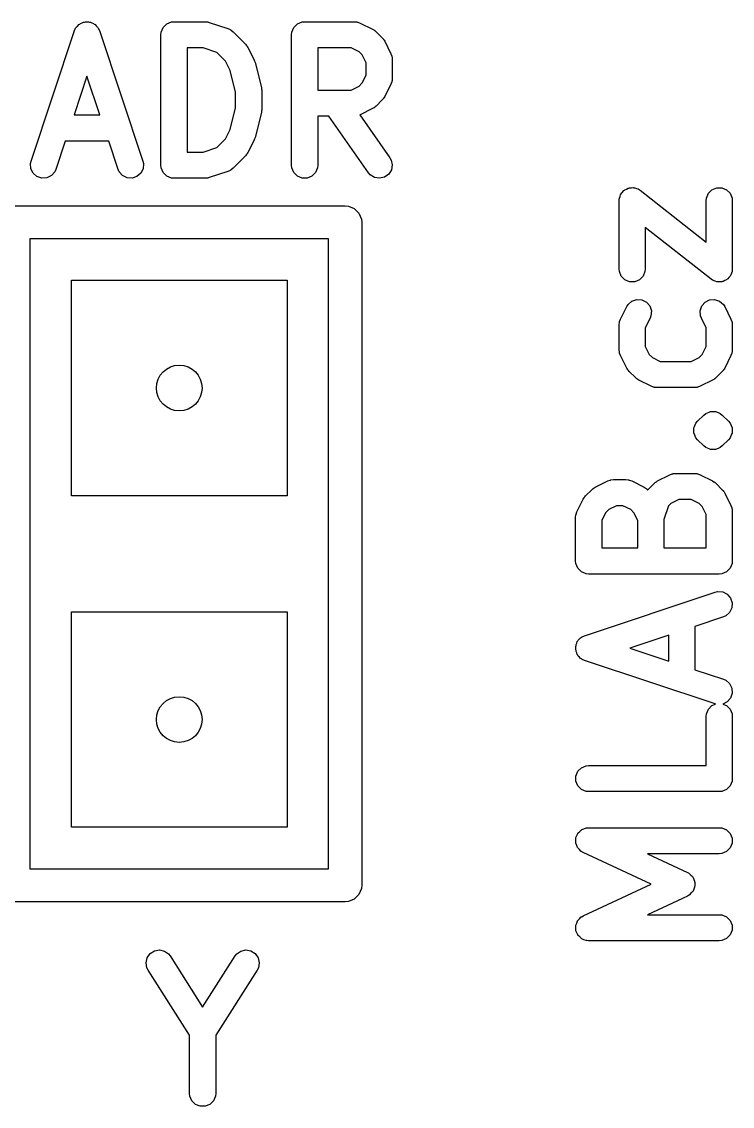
# Model space of a CAD drawing. Extents: x -4.27 to -3.21, y 5.41 to 6.94.
# Drawn here: x -3.8275 to -3.6133, y 5.4133 to 5.7405 of the extents above; entities that cross this region are included whole.
import ezdxf

# ---------------------------------------------------------------- set-up
doc = ezdxf.new("R2010")
doc.units = 0
doc.header["$MEASUREMENT"] = 0
doc.layers.add('BLACK', color=7, linetype='CONTINUOUS')

msp = doc.modelspace()

# ---------------------------------------------------------------- linework, layer by layer
at = {"layer": 'BLACK', "linetype": 'CONTINUOUS'}
for p, q in [((-3.81124, 5.73852), (-3.81105, 5.73873)), ((-3.81105, 5.73873), (-3.81093, 5.73898)), ((-3.81093, 5.73898), (-3.81055, 5.7393)), ((-3.81055, 5.7393), (-3.81023, 5.73968)), ((-3.81023, 5.73968), (-3.80998, 5.7398)), ((-3.80998, 5.7398), (-3.80977, 5.73999)), ((-3.80977, 5.73999), (-3.8093, 5.74014)), ((-3.8093, 5.74014), (-3.80886, 5.74036)), ((-3.80886, 5.74036), (-3.80858, 5.74038)), ((-3.80858, 5.74038), (-3.80831, 5.74047)), ((-3.80831, 5.74047), (-3.80782, 5.74044)), ((-3.80782, 5.74044), (-3.80732, 5.74047)), ((-3.80732, 5.74047), (-3.80706, 5.74038)), ((-3.80706, 5.74038), (-3.80678, 5.74036)), ((-3.80678, 5.74036), (-3.80633, 5.74014)), ((-3.80633, 5.74014), (-3.80587, 5.73999)), ((-3.80587, 5.73999), (-3.80565, 5.7398)), ((-3.80565, 5.7398), (-3.8054, 5.73968)), ((-3.8054, 5.73968), (-3.80508, 5.7393)), ((-3.80508, 5.7393), (-3.80471, 5.73898)), ((-3.80471, 5.73898), (-3.80458, 5.73873)), ((-3.80458, 5.73873), (-3.8044, 5.73852)), ((-3.78543, 5.73733), (-3.78484, 5.73875)), ((-3.78484, 5.73875), (-3.78376, 5.73984)), ((-3.78376, 5.73984), (-3.78234, 5.74043)), ((-3.78234, 5.74043), (-3.78157, 5.7405)), ((-3.78157, 5.7405), (-3.7722, 5.7405)), ((-3.7722, 5.7405), (-3.77181, 5.74046)), ((-3.77181, 5.74046), (-3.7717, 5.74047)), ((-3.7717, 5.74047), (-3.77157, 5.74044)), ((-3.77157, 5.74044), (-3.77143, 5.74043)), ((-3.77143, 5.74043), (-3.77133, 5.74039)), ((-3.77133, 5.74039), (-3.77095, 5.7403)), ((-3.77095, 5.7403), (-3.76533, 5.73843)), ((-3.74606, 5.73733), (-3.74547, 5.73875)), ((-3.74547, 5.73875), (-3.74439, 5.73984)), ((-3.74439, 5.73984), (-3.74297, 5.74043)), ((-3.74297, 5.74043), (-3.7422, 5.7405)), ((-3.7422, 5.7405), (-3.7272, 5.7405)), ((-3.7272, 5.7405), (-3.72643, 5.74043)), ((-3.72643, 5.74043), (-3.7263, 5.74037)), ((-3.7263, 5.74037), (-3.72616, 5.74036)), ((-3.72616, 5.74036), (-3.72544, 5.74009)), ((-3.72544, 5.74009), (-3.72169, 5.73821)), ((-3.82467, 5.69844), (-3.81155, 5.73781)), ((-3.81155, 5.73781), (-3.81124, 5.73852)), ((-3.8044, 5.73852), (-3.80408, 5.73781)), ((-3.80408, 5.73781), (-3.79096, 5.69844)), ((-3.78551, 5.73657), (-3.78543, 5.73733)), ((-3.78551, 5.6972), (-3.78551, 5.73657)), ((-3.76533, 5.73843), (-3.76462, 5.73811)), ((-3.76462, 5.73811), (-3.76451, 5.73802)), ((-3.76451, 5.73802), (-3.76438, 5.73796)), ((-3.76438, 5.73796), (-3.76379, 5.73748)), ((-3.76379, 5.73748), (-3.76004, 5.73373)), ((-3.74614, 5.73657), (-3.74606, 5.73733)), ((-3.74614, 5.6972), (-3.74614, 5.73657)), ((-3.72169, 5.73821), (-3.72136, 5.738)), ((-3.72136, 5.738), (-3.72126, 5.73796)), ((-3.72126, 5.73796), (-3.72116, 5.73788)), ((-3.72116, 5.73788), (-3.72104, 5.7378)), ((-3.72104, 5.7378), (-3.72097, 5.73772)), ((-3.72097, 5.73772), (-3.72067, 5.73748)), ((-3.72067, 5.73748), (-3.71879, 5.7356)), ((-3.71879, 5.7356), (-3.71855, 5.7353)), ((-3.71855, 5.7353), (-3.71847, 5.73523)), ((-3.77283, 5.73263), (-3.77763, 5.73263)), ((-3.77763, 5.73263), (-3.77763, 5.70113)), ((-3.7687, 5.73125), (-3.77283, 5.73263)), ((-3.76004, 5.73373), (-3.75979, 5.73342)), ((-3.75979, 5.73342), (-3.75971, 5.73336)), ((-3.75971, 5.73336), (-3.75964, 5.73324)), ((-3.75964, 5.73324), (-3.75955, 5.73313)), ((-3.75955, 5.73313), (-3.75951, 5.73303)), ((-3.75951, 5.73303), (-3.7593, 5.7327)), ((-3.7593, 5.7327), (-3.75743, 5.72895)), ((-3.72813, 5.73263), (-3.73826, 5.73263)), ((-3.73826, 5.73263), (-3.73826, 5.71988)), ((-3.72578, 5.73146), (-3.72813, 5.73263)), ((-3.71847, 5.73523), (-3.71839, 5.73511)), ((-3.71839, 5.73511), (-3.7183, 5.735)), ((-3.7183, 5.735), (-3.71826, 5.73491)), ((-3.71826, 5.73491), (-3.71806, 5.73458)), ((-3.71806, 5.73458), (-3.71618, 5.73083)), ((-3.76606, 5.72861), (-3.7687, 5.73125)), ((-3.75743, 5.72895), (-3.7574, 5.7289)), ((-3.7574, 5.7289), (-3.75739, 5.72887)), ((-3.75739, 5.72887), (-3.75727, 5.72855)), ((-3.72481, 5.73048), (-3.72578, 5.73146)), ((-3.72364, 5.72814), (-3.72481, 5.73048)), ((-3.71618, 5.73083), (-3.7159, 5.73011)), ((-3.7159, 5.73011), (-3.71589, 5.72997)), ((-3.71589, 5.72997), (-3.71584, 5.72984)), ((-3.71584, 5.72984), (-3.71576, 5.72907)), ((-3.71576, 5.72907), (-3.71576, 5.72344)), ((-3.76466, 5.72582), (-3.76606, 5.72861)), ((-3.76301, 5.71921), (-3.76466, 5.72582)), ((-3.75727, 5.72855), (-3.75715, 5.72823)), ((-3.75715, 5.72823), (-3.75715, 5.7282)), ((-3.75715, 5.7282), (-3.75713, 5.72815)), ((-3.75713, 5.72815), (-3.75525, 5.72065)), ((-3.72364, 5.72437), (-3.72364, 5.72814)), ((-3.80782, 5.72412), (-3.81173, 5.71238)), ((-3.8039, 5.71238), (-3.80782, 5.72412)), ((-3.72481, 5.72203), (-3.72364, 5.72437)), ((-3.7159, 5.7224), (-3.71618, 5.72168)), ((-3.71589, 5.72254), (-3.7159, 5.7224)), ((-3.71584, 5.72267), (-3.71589, 5.72254)), ((-3.71576, 5.72344), (-3.71584, 5.72267)), ((-3.76301, 5.71455), (-3.76301, 5.71921)), ((-3.75525, 5.72065), (-3.75523, 5.72051)), ((-3.75523, 5.72051), (-3.75521, 5.72046)), ((-3.75521, 5.72046), (-3.75518, 5.72017)), ((-3.75518, 5.72017), (-3.75514, 5.71988)), ((-3.75514, 5.71988), (-3.75515, 5.71983)), ((-3.75515, 5.71983), (-3.75514, 5.71969)), ((-3.75514, 5.71969), (-3.75514, 5.71407)), ((-3.73826, 5.71988), (-3.72813, 5.71988)), ((-3.72813, 5.71988), (-3.72578, 5.72105)), ((-3.72578, 5.72105), (-3.72481, 5.72203)), ((-3.71618, 5.72168), (-3.71806, 5.71793)), ((-3.71879, 5.71691), (-3.72067, 5.71503)), ((-3.71855, 5.71721), (-3.71879, 5.71691)), ((-3.71847, 5.71728), (-3.71855, 5.71721)), ((-3.71839, 5.7174), (-3.71847, 5.71728)), ((-3.7183, 5.71751), (-3.71839, 5.7174)), ((-3.71826, 5.7176), (-3.7183, 5.71751)), ((-3.71806, 5.71793), (-3.71826, 5.7176)), ((-3.81173, 5.71238), (-3.8039, 5.71238)), ((-3.76466, 5.70794), (-3.76301, 5.71455)), ((-3.75525, 5.71311), (-3.75713, 5.70562)), ((-3.75523, 5.71325), (-3.75525, 5.71311)), ((-3.75521, 5.7133), (-3.75523, 5.71325)), ((-3.75518, 5.71359), (-3.75521, 5.7133)), ((-3.75514, 5.71388), (-3.75518, 5.71359)), ((-3.75514, 5.71407), (-3.75515, 5.71394)), ((-3.75515, 5.71394), (-3.75514, 5.71388)), ((-3.72544, 5.71242), (-3.72553, 5.71239)), ((-3.72553, 5.71239), (-3.71648, 5.69945)), ((-3.72169, 5.7143), (-3.72544, 5.71242)), ((-3.72136, 5.71451), (-3.72169, 5.7143)), ((-3.72126, 5.71455), (-3.72136, 5.71451)), ((-3.72116, 5.71463), (-3.72126, 5.71455)), ((-3.72104, 5.71471), (-3.72116, 5.71463)), ((-3.72097, 5.71479), (-3.72104, 5.71471)), ((-3.72067, 5.71503), (-3.72097, 5.71479)), ((-3.73488, 5.71201), (-3.73826, 5.71201)), ((-3.73826, 5.71201), (-3.73826, 5.6972)), ((-3.72293, 5.69494), (-3.73488, 5.71201)), ((-3.76606, 5.70515), (-3.76466, 5.70794)), ((-3.81435, 5.70451), (-3.8172, 5.69595)), ((-3.80128, 5.70451), (-3.81435, 5.70451)), ((-3.79843, 5.69595), (-3.80128, 5.70451)), ((-3.7687, 5.70251), (-3.76606, 5.70515)), ((-3.75743, 5.70481), (-3.7593, 5.70106)), ((-3.7574, 5.70487), (-3.75743, 5.70481)), ((-3.75739, 5.70489), (-3.7574, 5.70487)), ((-3.75727, 5.70521), (-3.75739, 5.70489)), ((-3.75715, 5.70553), (-3.75727, 5.70521)), ((-3.75713, 5.70562), (-3.75715, 5.70556)), ((-3.75715, 5.70556), (-3.75715, 5.70553)), ((-3.77763, 5.70113), (-3.77283, 5.70113)), ((-3.77283, 5.70113), (-3.7687, 5.70251)), ((-3.76004, 5.70004), (-3.76379, 5.69629)), ((-3.75979, 5.70034), (-3.76004, 5.70004)), ((-3.75971, 5.70041), (-3.75979, 5.70034)), ((-3.75964, 5.70053), (-3.75971, 5.70041)), ((-3.75955, 5.70063), (-3.75964, 5.70053)), ((-3.75951, 5.70073), (-3.75955, 5.70063)), ((-3.7593, 5.70106), (-3.75951, 5.70073)), ((-3.71648, 5.69945), (-3.7161, 5.69878)), ((-3.82485, 5.69769), (-3.82467, 5.69844)), ((-3.82474, 5.69616), (-3.82485, 5.69769)), ((-3.82405, 5.69478), (-3.82474, 5.69616)), ((-3.7909, 5.69616), (-3.79158, 5.69478)), ((-3.79096, 5.69844), (-3.79079, 5.69769)), ((-3.79079, 5.69769), (-3.7909, 5.69616)), ((-3.78543, 5.69643), (-3.78551, 5.6972)), ((-3.78484, 5.69501), (-3.78543, 5.69643)), ((-3.76379, 5.69629), (-3.76438, 5.6958)), ((-3.74606, 5.69643), (-3.74614, 5.6972)), ((-3.74547, 5.69501), (-3.74606, 5.69643)), ((-3.73834, 5.69643), (-3.73893, 5.69501)), ((-3.73826, 5.6972), (-3.73834, 5.69643)), ((-3.7161, 5.69878), (-3.71577, 5.69728)), ((-3.71577, 5.69728), (-3.71603, 5.69577)), ((-3.82289, 5.69378), (-3.82405, 5.69478)), ((-3.82143, 5.69329), (-3.82289, 5.69378)), ((-3.8199, 5.6934), (-3.82143, 5.69329)), ((-3.81853, 5.69409), (-3.8199, 5.6934)), ((-3.81752, 5.69525), (-3.81853, 5.69409)), ((-3.8172, 5.69595), (-3.81752, 5.69525)), ((-3.79811, 5.69525), (-3.79843, 5.69595)), ((-3.79711, 5.69409), (-3.79811, 5.69525)), ((-3.79573, 5.6934), (-3.79711, 5.69409)), ((-3.7942, 5.69329), (-3.79573, 5.6934)), ((-3.79274, 5.69378), (-3.7942, 5.69329)), ((-3.79158, 5.69478), (-3.79274, 5.69378)), ((-3.78376, 5.69392), (-3.78484, 5.69501)), ((-3.78234, 5.69333), (-3.78376, 5.69392)), ((-3.78157, 5.69326), (-3.78234, 5.69333)), ((-3.7722, 5.69326), (-3.78157, 5.69326)), ((-3.77181, 5.6933), (-3.7722, 5.69326)), ((-3.7717, 5.69329), (-3.77181, 5.6933)), ((-3.77157, 5.69332), (-3.7717, 5.69329)), ((-3.77143, 5.69333), (-3.77157, 5.69332)), ((-3.77133, 5.69337), (-3.77143, 5.69333)), ((-3.77095, 5.69346), (-3.77133, 5.69337)), ((-3.76533, 5.69534), (-3.77095, 5.69346)), ((-3.76462, 5.69565), (-3.76533, 5.69534)), ((-3.76451, 5.69574), (-3.76462, 5.69565)), ((-3.76438, 5.6958), (-3.76451, 5.69574)), ((-3.74439, 5.69392), (-3.74547, 5.69501)), ((-3.74297, 5.69333), (-3.74439, 5.69392)), ((-3.74143, 5.69333), (-3.74297, 5.69333)), ((-3.74001, 5.69392), (-3.74143, 5.69333)), ((-3.73893, 5.69501), (-3.74001, 5.69392)), ((-3.72242, 5.69435), (-3.72293, 5.69494)), ((-3.72113, 5.69353), (-3.72242, 5.69435)), ((-3.71962, 5.69326), (-3.72113, 5.69353)), ((-3.71812, 5.69359), (-3.71962, 5.69326)), ((-3.71686, 5.69447), (-3.71812, 5.69359)), ((-3.71603, 5.69577), (-3.71686, 5.69447)), ((-3.64634, 5.68912), (-3.646, 5.68954)), ((-3.646, 5.68954), (-3.6458, 5.68965)), ((-3.6458, 5.68965), (-3.64563, 5.68982)), ((-3.64563, 5.68982), (-3.64513, 5.69003)), ((-3.64513, 5.69003), (-3.64467, 5.69029)), ((-3.64467, 5.69029), (-3.64443, 5.69032)), ((-3.64443, 5.69032), (-3.64421, 5.69041)), ((-3.64421, 5.69041), (-3.64367, 5.69041)), ((-3.64367, 5.69041), (-3.64314, 5.69047)), ((-3.64314, 5.69047), (-3.64291, 5.69041)), ((-3.64291, 5.69041), (-3.64267, 5.69041)), ((-3.64267, 5.69041), (-3.64218, 5.6902)), ((-3.64218, 5.6902), (-3.64166, 5.69006)), ((-3.64166, 5.69006), (-3.64135, 5.68986)), ((-3.64135, 5.68986), (-3.64126, 5.68982)), ((-3.64126, 5.68982), (-3.6412, 5.68976)), ((-3.6412, 5.68976), (-3.64101, 5.68964)), ((-3.64101, 5.68964), (-3.62113, 5.67403)), ((-3.62047, 5.68874), (-3.61938, 5.68982)), ((-3.61938, 5.68982), (-3.61796, 5.69041)), ((-3.61796, 5.69041), (-3.61643, 5.69041)), ((-3.61643, 5.69041), (-3.61501, 5.68982)), ((-3.61501, 5.68982), (-3.61392, 5.68874)), ((-3.64738, 5.68655), (-3.64736, 5.68677)), ((-3.64738, 5.66593), (-3.64738, 5.68655)), ((-3.64737, 5.68685), (-3.64734, 5.68695)), ((-3.64736, 5.68677), (-3.64737, 5.68685)), ((-3.64734, 5.68695), (-3.6473, 5.68732)), ((-3.6473, 5.68732), (-3.6471, 5.68781)), ((-3.6471, 5.68781), (-3.64695, 5.68833)), ((-3.64695, 5.68833), (-3.64681, 5.68852)), ((-3.64681, 5.68852), (-3.64672, 5.68874)), ((-3.64672, 5.68874), (-3.64634, 5.68912)), ((-3.62113, 5.68655), (-3.62106, 5.68732)), ((-3.62113, 5.67403), (-3.62113, 5.68655)), ((-3.62106, 5.68732), (-3.62047, 5.68874)), ((-3.61392, 5.68874), (-3.61333, 5.68732)), ((-3.61333, 5.68732), (-3.61326, 5.68655)), ((-3.61326, 5.68655), (-3.61326, 5.66593)), ((-3.83, 5.685), (-3.73, 5.685)), ((-3.73, 5.685), (-3.72902, 5.6849)), ((-3.72902, 5.6849), (-3.72722, 5.68416)), ((-3.72722, 5.68416), (-3.72584, 5.68278)), ((-3.72584, 5.68278), (-3.7251, 5.68098)), ((-3.7251, 5.68098), (-3.725, 5.68)), ((-3.725, 5.68), (-3.725, 5.58)), ((-3.61963, 5.66283), (-3.63951, 5.67845)), ((-3.63951, 5.67845), (-3.63951, 5.66593)), ((-3.825, 5.675), (-3.825, 5.58)), ((-3.735, 5.675), (-3.825, 5.675)), ((-3.735, 5.58), (-3.735, 5.675)), ((-3.6473, 5.66516), (-3.64738, 5.66593)), ((-3.64672, 5.66374), (-3.6473, 5.66516)), ((-3.64563, 5.66265), (-3.64672, 5.66374)), ((-3.64017, 5.66374), (-3.64126, 5.66265)), ((-3.63958, 5.66516), (-3.64017, 5.66374)), ((-3.63951, 5.66593), (-3.63958, 5.66516)), ((-3.6143, 5.66336), (-3.61463, 5.66294)), ((-3.61392, 5.66374), (-3.6143, 5.66336)), ((-3.61383, 5.66396), (-3.61392, 5.66374)), ((-3.61369, 5.66414), (-3.61383, 5.66396)), ((-3.61354, 5.66466), (-3.61369, 5.66414)), ((-3.61333, 5.66516), (-3.61354, 5.66466)), ((-3.6133, 5.66552), (-3.61333, 5.66516)), ((-3.61327, 5.66562), (-3.6133, 5.66552)), ((-3.61326, 5.66593), (-3.61328, 5.66571)), ((-3.61328, 5.66571), (-3.61327, 5.66562)), ((-3.8125, 5.5975), (-3.8125, 5.6625)), ((-3.8125, 5.6625), (-3.7475, 5.6625)), ((-3.7475, 5.6625), (-3.7475, 5.5975)), ((-3.64421, 5.66206), (-3.64563, 5.66265)), ((-3.64267, 5.66206), (-3.64421, 5.66206)), ((-3.64126, 5.66265), (-3.64267, 5.66206)), ((-3.61944, 5.66271), (-3.61963, 5.66283)), ((-3.61938, 5.66265), (-3.61944, 5.66271)), ((-3.61929, 5.66261), (-3.61938, 5.66265)), ((-3.61898, 5.66242), (-3.61929, 5.66261)), ((-3.61846, 5.66227), (-3.61898, 5.66242)), ((-3.61796, 5.66206), (-3.61846, 5.66227)), ((-3.61773, 5.66206), (-3.61796, 5.66206)), ((-3.6175, 5.662), (-3.61773, 5.66206)), ((-3.61697, 5.66206), (-3.6175, 5.662)), ((-3.61643, 5.66206), (-3.61697, 5.66206)), ((-3.61621, 5.66216), (-3.61643, 5.66206)), ((-3.61597, 5.66218), (-3.61621, 5.66216)), ((-3.61551, 5.66245), (-3.61597, 5.66218)), ((-3.61501, 5.66265), (-3.61551, 5.66245)), ((-3.61484, 5.66282), (-3.61501, 5.66265)), ((-3.61463, 5.66294), (-3.61484, 5.66282)), ((-3.64696, 5.65081), (-3.64509, 5.65456)), ((-3.64509, 5.65456), (-3.64468, 5.65522)), ((-3.64468, 5.65522), (-3.64352, 5.65622)), ((-3.64352, 5.65622), (-3.64206, 5.65671)), ((-3.64206, 5.65671), (-3.64053, 5.6566)), ((-3.64053, 5.6566), (-3.63915, 5.65591)), ((-3.63915, 5.65591), (-3.63815, 5.65475)), ((-3.63815, 5.65475), (-3.63766, 5.6533)), ((-3.62298, 5.6533), (-3.62249, 5.65475)), ((-3.62249, 5.65475), (-3.62148, 5.65591)), ((-3.62148, 5.65591), (-3.62011, 5.6566)), ((-3.62011, 5.6566), (-3.61858, 5.65671)), ((-3.61858, 5.65671), (-3.61712, 5.65622)), ((-3.61712, 5.65622), (-3.61596, 5.65522)), ((-3.61596, 5.65522), (-3.61555, 5.65456)), ((-3.61555, 5.65456), (-3.61367, 5.65081)), ((-3.64724, 5.65009), (-3.64696, 5.65081)), ((-3.63805, 5.65104), (-3.63951, 5.64812)), ((-3.63777, 5.65176), (-3.63805, 5.65104)), ((-3.63766, 5.6533), (-3.63777, 5.65176)), ((-3.62287, 5.65176), (-3.62298, 5.6533)), ((-3.62259, 5.65104), (-3.62287, 5.65176)), ((-3.62113, 5.64812), (-3.62259, 5.65104)), ((-3.61367, 5.65081), (-3.6134, 5.65009)), ((-3.64738, 5.64905), (-3.6473, 5.64982)), ((-3.64738, 5.64155), (-3.64738, 5.64905)), ((-3.6473, 5.64982), (-3.64725, 5.64995)), ((-3.64725, 5.64995), (-3.64724, 5.65009)), ((-3.63951, 5.64812), (-3.63951, 5.64248)), ((-3.62113, 5.64248), (-3.62113, 5.64812)), ((-3.6134, 5.65009), (-3.61339, 5.64995)), ((-3.61339, 5.64995), (-3.61333, 5.64982)), ((-3.61333, 5.64982), (-3.61326, 5.64905)), ((-3.61326, 5.64905), (-3.61326, 5.64155)), ((-3.6473, 5.64079), (-3.64738, 5.64155)), ((-3.64725, 5.64066), (-3.6473, 5.64079)), ((-3.64724, 5.64051), (-3.64725, 5.64066)), ((-3.64696, 5.63979), (-3.64724, 5.64051)), ((-3.63951, 5.64248), (-3.63833, 5.64014)), ((-3.62231, 5.64014), (-3.62113, 5.64248)), ((-3.6134, 5.64051), (-3.61367, 5.63979)), ((-3.61339, 5.64066), (-3.6134, 5.64051)), ((-3.61333, 5.64079), (-3.61339, 5.64066)), ((-3.61326, 5.64155), (-3.61333, 5.64079)), ((-3.64509, 5.63604), (-3.64696, 5.63979)), ((-3.63833, 5.64014), (-3.63736, 5.63917)), ((-3.63736, 5.63917), (-3.63501, 5.63799)), ((-3.63501, 5.63799), (-3.62562, 5.63799)), ((-3.62562, 5.63799), (-3.62328, 5.63917)), ((-3.62328, 5.63917), (-3.62231, 5.64014)), ((-3.61367, 5.63979), (-3.61555, 5.63604)), ((-3.64488, 5.63571), (-3.64509, 5.63604)), ((-3.64484, 5.63562), (-3.64488, 5.63571)), ((-3.64475, 5.63551), (-3.64484, 5.63562)), ((-3.64468, 5.63539), (-3.64475, 5.63551)), ((-3.6446, 5.63532), (-3.64468, 5.63539)), ((-3.64435, 5.63502), (-3.6446, 5.63532)), ((-3.64248, 5.63315), (-3.64435, 5.63502)), ((-3.61629, 5.63502), (-3.61816, 5.63315)), ((-3.61604, 5.63532), (-3.61629, 5.63502)), ((-3.61596, 5.63539), (-3.61604, 5.63532)), ((-3.61589, 5.63551), (-3.61596, 5.63539)), ((-3.6158, 5.63562), (-3.61589, 5.63551)), ((-3.61576, 5.63571), (-3.6158, 5.63562)), ((-3.61555, 5.63604), (-3.61576, 5.63571)), ((-3.64218, 5.6329), (-3.64248, 5.63315)), ((-3.64211, 5.63282), (-3.64218, 5.6329)), ((-3.64199, 5.63275), (-3.64211, 5.63282)), ((-3.64188, 5.63266), (-3.64199, 5.63275)), ((-3.64178, 5.63262), (-3.64188, 5.63266)), ((-3.64145, 5.63241), (-3.64178, 5.63262)), ((-3.6377, 5.63053), (-3.64145, 5.63241)), ((-3.61918, 5.63241), (-3.62293, 5.63053)), ((-3.61885, 5.63262), (-3.61918, 5.63241)), ((-3.61876, 5.63266), (-3.61885, 5.63262)), ((-3.61865, 5.63275), (-3.61876, 5.63266)), ((-3.61853, 5.63282), (-3.61865, 5.63275)), ((-3.61846, 5.6329), (-3.61853, 5.63282)), ((-3.61816, 5.63315), (-3.61846, 5.6329)), ((-3.63698, 5.63026), (-3.6377, 5.63053)), ((-3.63684, 5.63025), (-3.63698, 5.63026)), ((-3.63671, 5.63019), (-3.63684, 5.63025)), ((-3.63594, 5.63012), (-3.63671, 5.63019)), ((-3.6247, 5.63012), (-3.63594, 5.63012)), ((-3.62393, 5.63019), (-3.6247, 5.63012)), ((-3.6238, 5.63025), (-3.62393, 5.63019)), ((-3.62366, 5.63026), (-3.6238, 5.63025)), ((-3.62293, 5.63053), (-3.62366, 5.63026)), ((-3.62373, 5.61997), (-3.62185, 5.62184)), ((-3.62185, 5.62184), (-3.62126, 5.62233)), ((-3.62126, 5.62233), (-3.62025, 5.62275)), ((-3.62025, 5.62275), (-3.61984, 5.62292)), ((-3.61984, 5.62292), (-3.6183, 5.62292)), ((-3.6183, 5.62292), (-3.61747, 5.62257)), ((-3.61747, 5.62257), (-3.61688, 5.62233)), ((-3.61688, 5.62233), (-3.61688, 5.62233)), ((-3.61688, 5.62233), (-3.61629, 5.62184)), ((-3.61629, 5.62184), (-3.61441, 5.61997)), ((-3.62481, 5.61795), (-3.62463, 5.61837)), ((-3.62481, 5.61641), (-3.62481, 5.61795)), ((-3.62463, 5.61837), (-3.62422, 5.61937)), ((-3.62422, 5.61937), (-3.62373, 5.61997)), ((-3.62422, 5.61937), (-3.62422, 5.61937)), ((-3.61441, 5.61997), (-3.61392, 5.61937)), ((-3.61392, 5.61937), (-3.61392, 5.61937)), ((-3.61392, 5.61937), (-3.61333, 5.61795)), ((-3.61333, 5.61795), (-3.61333, 5.61641)), ((-3.62475, 5.61627), (-3.62481, 5.61641)), ((-3.62422, 5.61499), (-3.62475, 5.61627)), ((-3.62373, 5.6144), (-3.62422, 5.61499)), ((-3.62422, 5.61499), (-3.62422, 5.61499)), ((-3.62185, 5.61252), (-3.62373, 5.6144)), ((-3.61441, 5.6144), (-3.61629, 5.61252)), ((-3.61392, 5.61499), (-3.61441, 5.6144)), ((-3.61347, 5.61608), (-3.61392, 5.61499)), ((-3.61333, 5.61641), (-3.61347, 5.61608)), ((-3.62126, 5.61203), (-3.62185, 5.61252)), ((-3.62025, 5.61162), (-3.62126, 5.61203)), ((-3.61984, 5.61145), (-3.62025, 5.61162)), ((-3.6183, 5.61145), (-3.61984, 5.61145)), ((-3.61984, 5.61145), (-3.61984, 5.61145)), ((-3.61747, 5.61179), (-3.6183, 5.61145)), ((-3.61688, 5.61203), (-3.61747, 5.61179)), ((-3.61629, 5.61252), (-3.61688, 5.61203)), ((-3.61688, 5.61203), (-3.61688, 5.61203)), ((-3.65458, 5.60008), (-3.65083, 5.60196)), ((-3.65083, 5.60196), (-3.65011, 5.60223)), ((-3.65011, 5.60223), (-3.64997, 5.60224)), ((-3.64997, 5.60224), (-3.64984, 5.6023)), ((-3.64984, 5.6023), (-3.64907, 5.60237)), ((-3.64907, 5.60237), (-3.64532, 5.60237)), ((-3.64532, 5.60237), (-3.64455, 5.6023)), ((-3.64455, 5.6023), (-3.64442, 5.60224)), ((-3.64442, 5.60224), (-3.64428, 5.60223)), ((-3.64428, 5.60223), (-3.64356, 5.60196)), ((-3.64356, 5.60196), (-3.63981, 5.60008)), ((-3.63873, 5.59934), (-3.63685, 5.60122)), ((-3.63685, 5.60122), (-3.63655, 5.60147)), ((-3.63655, 5.60147), (-3.63648, 5.60154)), ((-3.63648, 5.60154), (-3.63636, 5.60162)), ((-3.63636, 5.60162), (-3.63626, 5.60171)), ((-3.63626, 5.60171), (-3.63616, 5.60175)), ((-3.63616, 5.60175), (-3.63583, 5.60196)), ((-3.63583, 5.60196), (-3.63208, 5.60383)), ((-3.63208, 5.60383), (-3.63136, 5.60411)), ((-3.63136, 5.60411), (-3.63122, 5.60412)), ((-3.63122, 5.60412), (-3.63109, 5.60417)), ((-3.63109, 5.60417), (-3.63032, 5.60425)), ((-3.63032, 5.60425), (-3.6247, 5.60425)), ((-3.6247, 5.60425), (-3.62393, 5.60417)), ((-3.62393, 5.60417), (-3.6238, 5.60412)), ((-3.6238, 5.60412), (-3.62366, 5.60411)), ((-3.62366, 5.60411), (-3.62293, 5.60383)), ((-3.62293, 5.60383), (-3.61918, 5.60196)), ((-3.61918, 5.60196), (-3.61885, 5.60175)), ((-3.61885, 5.60175), (-3.61876, 5.60171)), ((-3.61876, 5.60171), (-3.61865, 5.60162)), ((-3.61865, 5.60162), (-3.61853, 5.60154)), ((-3.61853, 5.60154), (-3.61846, 5.60147)), ((-3.61846, 5.60147), (-3.61816, 5.60122)), ((-3.61816, 5.60122), (-3.61629, 5.59934)), ((-3.65748, 5.59747), (-3.6556, 5.59934)), ((-3.6556, 5.59934), (-3.6553, 5.59959)), ((-3.6553, 5.59959), (-3.65523, 5.59967)), ((-3.65523, 5.59967), (-3.65511, 5.59974)), ((-3.65511, 5.59974), (-3.655, 5.59983)), ((-3.655, 5.59983), (-3.65491, 5.59987)), ((-3.65491, 5.59987), (-3.65458, 5.60008)), ((-3.63981, 5.60008), (-3.63948, 5.59987)), ((-3.63948, 5.59987), (-3.63938, 5.59983)), ((-3.63938, 5.59983), (-3.63927, 5.59974)), ((-3.63927, 5.59974), (-3.63915, 5.59967)), ((-3.63915, 5.59967), (-3.63909, 5.59959)), ((-3.63909, 5.59959), (-3.63878, 5.59934)), ((-3.63878, 5.59934), (-3.63875, 5.59931)), ((-3.63875, 5.59931), (-3.63873, 5.59934)), ((-3.61629, 5.59934), (-3.61604, 5.59904)), ((-3.61604, 5.59904), (-3.61596, 5.59897)), ((-3.61596, 5.59897), (-3.61589, 5.59886)), ((-3.61589, 5.59886), (-3.6158, 5.59875)), ((-3.6158, 5.59875), (-3.61576, 5.59865)), ((-3.61576, 5.59865), (-3.61555, 5.59832)), ((-3.61555, 5.59832), (-3.61367, 5.59457)), ((-3.7475, 5.5975), (-3.8125, 5.5975)), ((-3.66009, 5.5927), (-3.65821, 5.59645)), ((-3.65821, 5.59645), (-3.658, 5.59678)), ((-3.658, 5.59678), (-3.65796, 5.59687)), ((-3.65796, 5.59687), (-3.65788, 5.59698)), ((-3.65788, 5.59698), (-3.6578, 5.5971)), ((-3.6578, 5.5971), (-3.65772, 5.59717)), ((-3.65772, 5.59717), (-3.65748, 5.59747)), ((-3.63174, 5.5952), (-3.6325, 5.59443)), ((-3.62939, 5.59637), (-3.63174, 5.5952)), ((-3.62562, 5.59637), (-3.62939, 5.59637)), ((-3.62328, 5.5952), (-3.62562, 5.59637)), ((-3.62231, 5.59423), (-3.62328, 5.5952)), ((-3.6605, 5.59094), (-3.66043, 5.5917)), ((-3.66043, 5.5917), (-3.66037, 5.59183)), ((-3.66037, 5.59183), (-3.66036, 5.59198)), ((-3.66036, 5.59198), (-3.66009, 5.5927)), ((-3.65146, 5.59235), (-3.65263, 5.59001)), ((-3.65048, 5.59332), (-3.65146, 5.59235)), ((-3.64814, 5.5945), (-3.65048, 5.59332)), ((-3.64625, 5.5945), (-3.64814, 5.5945)), ((-3.6439, 5.59332), (-3.64625, 5.5945)), ((-3.64293, 5.59235), (-3.6439, 5.59332)), ((-3.64176, 5.59001), (-3.64293, 5.59235)), ((-3.6325, 5.59443), (-3.63388, 5.5903)), ((-3.62113, 5.59188), (-3.62231, 5.59423)), ((-3.62113, 5.58175), (-3.62113, 5.59188)), ((-3.61367, 5.59457), (-3.6134, 5.59385)), ((-3.6134, 5.59385), (-3.61339, 5.59371)), ((-3.61339, 5.59371), (-3.61333, 5.59358)), ((-3.61333, 5.59358), (-3.61326, 5.59281)), ((-3.61326, 5.59281), (-3.61326, 5.57781)), ((-3.6605, 5.57781), (-3.6605, 5.59094)), ((-3.65263, 5.59001), (-3.65263, 5.58175)), ((-3.64176, 5.58175), (-3.64176, 5.59001)), ((-3.63388, 5.5903), (-3.63388, 5.58175)), ((-3.65263, 5.58175), (-3.64176, 5.58175)), ((-3.63388, 5.58175), (-3.62113, 5.58175)), ((-3.825, 5.58), (-3.825, 5.485)), ((-3.735, 5.485), (-3.735, 5.58)), ((-3.725, 5.58), (-3.725, 5.48)), ((-3.66043, 5.57704), (-3.6605, 5.57781)), ((-3.65984, 5.57562), (-3.66043, 5.57704)), ((-3.65875, 5.57454), (-3.65984, 5.57562)), ((-3.61392, 5.57562), (-3.61501, 5.57454)), ((-3.61333, 5.57704), (-3.61392, 5.57562)), ((-3.61326, 5.57781), (-3.61333, 5.57704)), ((-3.65733, 5.57395), (-3.65875, 5.57454)), ((-3.65657, 5.57388), (-3.65733, 5.57395)), ((-3.6172, 5.57388), (-3.65657, 5.57388)), ((-3.61643, 5.57395), (-3.6172, 5.57388)), ((-3.61501, 5.57454), (-3.61643, 5.57395)), ((-3.65781, 5.5553), (-3.61844, 5.56842)), ((-3.61844, 5.56842), (-3.61769, 5.56859)), ((-3.61769, 5.56859), (-3.61616, 5.56849)), ((-3.61616, 5.56849), (-3.61478, 5.5678)), ((-3.61478, 5.5678), (-3.61378, 5.56664)), ((-3.61378, 5.56664), (-3.61329, 5.56518)), ((-3.61329, 5.56518), (-3.6134, 5.56365)), ((-3.8125, 5.4975), (-3.8125, 5.5625)), ((-3.8125, 5.5625), (-3.7475, 5.5625)), ((-3.7475, 5.5625), (-3.7475, 5.4975)), ((-3.61409, 5.56227), (-3.61525, 5.56127)), ((-3.6134, 5.56365), (-3.61409, 5.56227)), ((-3.61595, 5.56095), (-3.62451, 5.5581)), ((-3.61525, 5.56127), (-3.61595, 5.56095)), ((-3.63238, 5.55548), (-3.64412, 5.55157)), ((-3.63238, 5.54765), (-3.63238, 5.55548)), ((-3.62451, 5.5581), (-3.62451, 5.54503)), ((-3.66047, 5.55206), (-3.66038, 5.55232)), ((-3.66044, 5.55157), (-3.66047, 5.55206)), ((-3.66038, 5.55232), (-3.66036, 5.55261)), ((-3.66036, 5.55261), (-3.66014, 5.55305)), ((-3.66014, 5.55305), (-3.65999, 5.55352)), ((-3.65999, 5.55352), (-3.6598, 5.55373)), ((-3.6598, 5.55373), (-3.65968, 5.55398)), ((-3.65968, 5.55398), (-3.6593, 5.5543)), ((-3.6593, 5.5543), (-3.65898, 5.55468)), ((-3.65898, 5.55468), (-3.65873, 5.5548)), ((-3.65873, 5.5548), (-3.65852, 5.55499)), ((-3.65852, 5.55499), (-3.65781, 5.5553)), ((-3.66047, 5.55107), (-3.66044, 5.55157)), ((-3.66038, 5.55081), (-3.66047, 5.55107)), ((-3.66036, 5.55053), (-3.66038, 5.55081)), ((-3.66014, 5.55008), (-3.66036, 5.55053)), ((-3.65999, 5.54962), (-3.66014, 5.55008)), ((-3.6598, 5.5494), (-3.65999, 5.54962)), ((-3.65968, 5.54915), (-3.6598, 5.5494)), ((-3.6593, 5.54883), (-3.65968, 5.54915)), ((-3.65898, 5.54846), (-3.6593, 5.54883)), ((-3.64412, 5.55157), (-3.63238, 5.54765)), ((-3.65873, 5.54833), (-3.65898, 5.54846)), ((-3.65852, 5.54815), (-3.65873, 5.54833)), ((-3.65781, 5.54783), (-3.65852, 5.54815)), ((-3.61844, 5.53471), (-3.65781, 5.54783)), ((-3.62451, 5.54503), (-3.61595, 5.54218)), ((-3.61595, 5.54218), (-3.61525, 5.54186)), ((-3.61525, 5.54186), (-3.61409, 5.54086)), ((-3.61409, 5.54086), (-3.6134, 5.53948)), ((-3.6134, 5.53948), (-3.61329, 5.53795)), ((-3.61378, 5.53649), (-3.61478, 5.53533)), ((-3.61329, 5.53795), (-3.61378, 5.53649)), ((-3.62106, 5.53171), (-3.62047, 5.53313)), ((-3.62047, 5.53313), (-3.61938, 5.53422)), ((-3.61938, 5.53422), (-3.61828, 5.53467)), ((-3.61828, 5.53467), (-3.61844, 5.53471)), ((-3.61478, 5.53533), (-3.6161, 5.53467)), ((-3.6161, 5.53467), (-3.61501, 5.53422)), ((-3.61501, 5.53422), (-3.61392, 5.53313)), ((-3.61392, 5.53313), (-3.61333, 5.53171)), ((-3.62113, 5.53094), (-3.62106, 5.53171)), ((-3.62113, 5.51613), (-3.62113, 5.53094)), ((-3.61333, 5.53171), (-3.61326, 5.53094)), ((-3.61326, 5.53094), (-3.61326, 5.5122)), ((-3.65733, 5.51606), (-3.65657, 5.51613)), ((-3.65657, 5.51613), (-3.62113, 5.51613)), ((-3.66043, 5.51296), (-3.65984, 5.51438)), ((-3.66043, 5.51143), (-3.66043, 5.51296)), ((-3.65984, 5.51438), (-3.65875, 5.51547)), ((-3.65875, 5.51547), (-3.65733, 5.51606)), ((-3.65984, 5.51001), (-3.66043, 5.51143)), ((-3.65875, 5.50892), (-3.65984, 5.51001)), ((-3.61392, 5.51001), (-3.61501, 5.50892)), ((-3.61333, 5.51143), (-3.61392, 5.51001)), ((-3.61326, 5.5122), (-3.61333, 5.51143)), ((-3.65733, 5.50833), (-3.65875, 5.50892)), ((-3.65657, 5.50826), (-3.65733, 5.50833)), ((-3.6172, 5.50826), (-3.65657, 5.50826)), ((-3.61643, 5.50833), (-3.6172, 5.50826)), ((-3.61501, 5.50892), (-3.61643, 5.50833)), ((-3.7475, 5.4975), (-3.8125, 5.4975)), ((-3.65924, 5.49624), (-3.65875, 5.49672)), ((-3.65875, 5.49672), (-3.65867, 5.49675)), ((-3.65867, 5.49675), (-3.65861, 5.49681)), ((-3.65861, 5.49681), (-3.65797, 5.49705)), ((-3.65797, 5.49705), (-3.65733, 5.49731)), ((-3.65733, 5.49731), (-3.65721, 5.49732)), ((-3.65721, 5.49732), (-3.65716, 5.49734)), ((-3.65716, 5.49734), (-3.65707, 5.49733)), ((-3.65707, 5.49733), (-3.65657, 5.49738)), ((-3.65657, 5.49738), (-3.6172, 5.49738)), ((-3.6172, 5.49738), (-3.61643, 5.49731)), ((-3.61643, 5.49731), (-3.61501, 5.49672)), ((-3.61501, 5.49672), (-3.61392, 5.49563)), ((-3.66046, 5.49285), (-3.66043, 5.49353)), ((-3.66043, 5.49422), (-3.66039, 5.4943)), ((-3.66043, 5.49353), (-3.66043, 5.49422)), ((-3.66039, 5.49438), (-3.6601, 5.495)), ((-3.66039, 5.4943), (-3.66039, 5.49438)), ((-3.6601, 5.495), (-3.65984, 5.49563)), ((-3.65984, 5.49563), (-3.65978, 5.4957)), ((-3.65978, 5.4957), (-3.65974, 5.49578)), ((-3.65974, 5.49578), (-3.65924, 5.49624)), ((-3.61392, 5.49563), (-3.61333, 5.49422)), ((-3.61333, 5.49422), (-3.61333, 5.49268)), ((-3.66043, 5.49277), (-3.66046, 5.49285)), ((-3.66043, 5.49268), (-3.66043, 5.49277)), ((-3.66017, 5.49205), (-3.66043, 5.49268)), ((-3.65993, 5.49141), (-3.66017, 5.49205)), ((-3.65987, 5.49134), (-3.65993, 5.49141)), ((-3.65984, 5.49126), (-3.65987, 5.49134)), ((-3.65936, 5.49078), (-3.65984, 5.49126)), ((-3.6589, 5.49027), (-3.65936, 5.49078)), ((-3.65879, 5.49021), (-3.6589, 5.49027)), ((-3.65875, 5.49017), (-3.65879, 5.49021)), ((-3.65867, 5.49014), (-3.65875, 5.49017)), ((-3.65823, 5.48988), (-3.65867, 5.49014)), ((-3.61501, 5.49017), (-3.61643, 5.48959)), ((-3.61392, 5.49126), (-3.61501, 5.49017)), ((-3.61333, 5.49268), (-3.61392, 5.49126)), ((-3.63775, 5.48032), (-3.65823, 5.48988)), ((-3.6172, 5.48951), (-3.63882, 5.48951)), ((-3.63882, 5.48951), (-3.62678, 5.48389)), ((-3.61643, 5.48959), (-3.6172, 5.48951)), ((-3.825, 5.485), (-3.735, 5.485)), ((-3.62678, 5.48389), (-3.6265, 5.48373)), ((-3.6265, 5.48373), (-3.6264, 5.48369)), ((-3.6264, 5.48369), (-3.62634, 5.48363)), ((-3.62634, 5.48363), (-3.62612, 5.4835)), ((-3.62612, 5.4835), (-3.62571, 5.48306)), ((-3.65823, 5.47077), (-3.63775, 5.48032)), ((-3.62571, 5.48306), (-3.62527, 5.48265)), ((-3.62527, 5.48265), (-3.6252, 5.48249)), ((-3.6252, 5.48249), (-3.62508, 5.48237)), ((-3.62508, 5.48237), (-3.62487, 5.4818)), ((-3.62487, 5.4818), (-3.62462, 5.48126)), ((-3.62462, 5.48126), (-3.62461, 5.48109)), ((-3.62461, 5.48109), (-3.62455, 5.48092)), ((-3.62455, 5.48092), (-3.62458, 5.48032)), ((-3.62458, 5.48032), (-3.62455, 5.47973)), ((-3.72584, 5.47722), (-3.72722, 5.47584)), ((-3.7251, 5.47902), (-3.72584, 5.47722)), ((-3.725, 5.48), (-3.7251, 5.47902)), ((-3.6265, 5.47692), (-3.62678, 5.47676)), ((-3.6264, 5.47696), (-3.6265, 5.47692)), ((-3.62634, 5.47702), (-3.6264, 5.47696)), ((-3.62612, 5.47715), (-3.62634, 5.47702)), ((-3.62571, 5.47759), (-3.62612, 5.47715)), ((-3.62527, 5.478), (-3.62571, 5.47759)), ((-3.6252, 5.47815), (-3.62527, 5.478)), ((-3.62508, 5.47828), (-3.6252, 5.47815)), ((-3.62487, 5.47884), (-3.62508, 5.47828)), ((-3.62462, 5.47939), (-3.62487, 5.47884)), ((-3.62461, 5.47956), (-3.62462, 5.47939)), ((-3.62455, 5.47973), (-3.62461, 5.47956)), ((-3.73, 5.475), (-3.83, 5.475)), ((-3.72902, 5.4751), (-3.73, 5.475)), ((-3.72722, 5.47584), (-3.72902, 5.4751)), ((-3.62678, 5.47676), (-3.63882, 5.47114)), ((-3.65936, 5.46987), (-3.6589, 5.47038)), ((-3.6589, 5.47038), (-3.65879, 5.47044)), ((-3.65879, 5.47044), (-3.65875, 5.47047)), ((-3.65875, 5.47047), (-3.65867, 5.47051)), ((-3.65867, 5.47051), (-3.65823, 5.47077)), ((-3.63882, 5.47114), (-3.6172, 5.47114)), ((-3.6172, 5.47114), (-3.61643, 5.47106)), ((-3.61643, 5.47106), (-3.61501, 5.47047)), ((-3.61501, 5.47047), (-3.61392, 5.46939)), ((-3.66046, 5.4678), (-3.66043, 5.46788)), ((-3.66043, 5.46712), (-3.66046, 5.4678)), ((-3.66043, 5.46797), (-3.66017, 5.4686)), ((-3.66043, 5.46788), (-3.66043, 5.46797)), ((-3.66043, 5.46643), (-3.66043, 5.46712)), ((-3.66017, 5.4686), (-3.65993, 5.46924)), ((-3.65993, 5.46924), (-3.65987, 5.46931)), ((-3.65987, 5.46931), (-3.65984, 5.46939)), ((-3.65984, 5.46939), (-3.65936, 5.46987)), ((-3.61392, 5.46939), (-3.61333, 5.46797)), ((-3.61333, 5.46797), (-3.61333, 5.46643)), ((-3.66039, 5.46635), (-3.66043, 5.46643)), ((-3.66039, 5.46626), (-3.66039, 5.46635)), ((-3.6601, 5.46564), (-3.66039, 5.46626)), ((-3.65984, 5.46501), (-3.6601, 5.46564)), ((-3.65978, 5.46495), (-3.65984, 5.46501)), ((-3.65974, 5.46487), (-3.65978, 5.46495)), ((-3.65924, 5.46441), (-3.65974, 5.46487)), ((-3.65875, 5.46393), (-3.65924, 5.46441)), ((-3.65867, 5.46389), (-3.65875, 5.46393)), ((-3.65861, 5.46383), (-3.65867, 5.46389)), ((-3.65797, 5.4636), (-3.65861, 5.46383)), ((-3.61501, 5.46393), (-3.61643, 5.46334)), ((-3.61392, 5.46501), (-3.61501, 5.46393)), ((-3.61333, 5.46643), (-3.61392, 5.46501)), ((-3.7875, 5.46024), (-3.78598, 5.4605)), ((-3.78598, 5.4605), (-3.78448, 5.46017)), ((-3.76141, 5.46017), (-3.75991, 5.4605)), ((-3.75991, 5.4605), (-3.7584, 5.46024)), ((-3.65733, 5.46334), (-3.65797, 5.4636)), ((-3.65721, 5.46333), (-3.65733, 5.46334)), ((-3.65716, 5.46331), (-3.65721, 5.46333)), ((-3.65707, 5.46331), (-3.65716, 5.46331)), ((-3.65657, 5.46326), (-3.65707, 5.46331)), ((-3.6172, 5.46326), (-3.65657, 5.46326)), ((-3.61643, 5.46334), (-3.6172, 5.46326)), ((-3.79001, 5.45665), (-3.78967, 5.45815)), ((-3.78967, 5.45815), (-3.78879, 5.45941)), ((-3.78879, 5.45941), (-3.7875, 5.46024)), ((-3.78448, 5.46017), (-3.78322, 5.45929)), ((-3.78322, 5.45929), (-3.78275, 5.45868)), ((-3.78275, 5.45868), (-3.77295, 5.44328)), ((-3.77295, 5.44328), (-3.76315, 5.45868)), ((-3.76315, 5.45868), (-3.76267, 5.45929)), ((-3.76267, 5.45929), (-3.76141, 5.46017)), ((-3.7584, 5.46024), (-3.7571, 5.45941)), ((-3.7571, 5.45941), (-3.75622, 5.45815)), ((-3.75622, 5.45815), (-3.75589, 5.45665)), ((-3.78974, 5.45514), (-3.79001, 5.45665)), ((-3.78939, 5.45445), (-3.78974, 5.45514)), ((-3.77688, 5.4348), (-3.78939, 5.45445)), ((-3.7565, 5.45445), (-3.76901, 5.4348)), ((-3.75615, 5.45514), (-3.7565, 5.45445)), ((-3.75589, 5.45665), (-3.75615, 5.45514)), ((-3.77688, 5.4172), (-3.77688, 5.4348)), ((-3.76901, 5.4348), (-3.76901, 5.4172)), ((-3.77681, 5.41643), (-3.77688, 5.4172)), ((-3.77622, 5.41501), (-3.77681, 5.41643)), ((-3.77513, 5.41392), (-3.77622, 5.41501)), ((-3.76967, 5.41501), (-3.77076, 5.41392)), ((-3.76909, 5.41643), (-3.76967, 5.41501)), ((-3.76901, 5.4172), (-3.76909, 5.41643)), ((-3.77371, 5.41333), (-3.77513, 5.41392)), ((-3.77218, 5.41333), (-3.77371, 5.41333)), ((-3.77076, 5.41392), (-3.77218, 5.41333))]:
    msp.add_line(p, q, dxfattribs=at)
at = {"layer": 'BLACK'}
for centre in [(-3.78, 5.63), (-3.78, 5.53)]:
    msp.add_circle(centre, 0.00689, dxfattribs=at)
at = {"layer": 'WHITE'}
for centre in [(-3.78, 5.63), (-3.78, 5.53)]:
    msp.add_circle(centre, 0.00689, dxfattribs=at)

doc.saveas('drawing.dxf')
